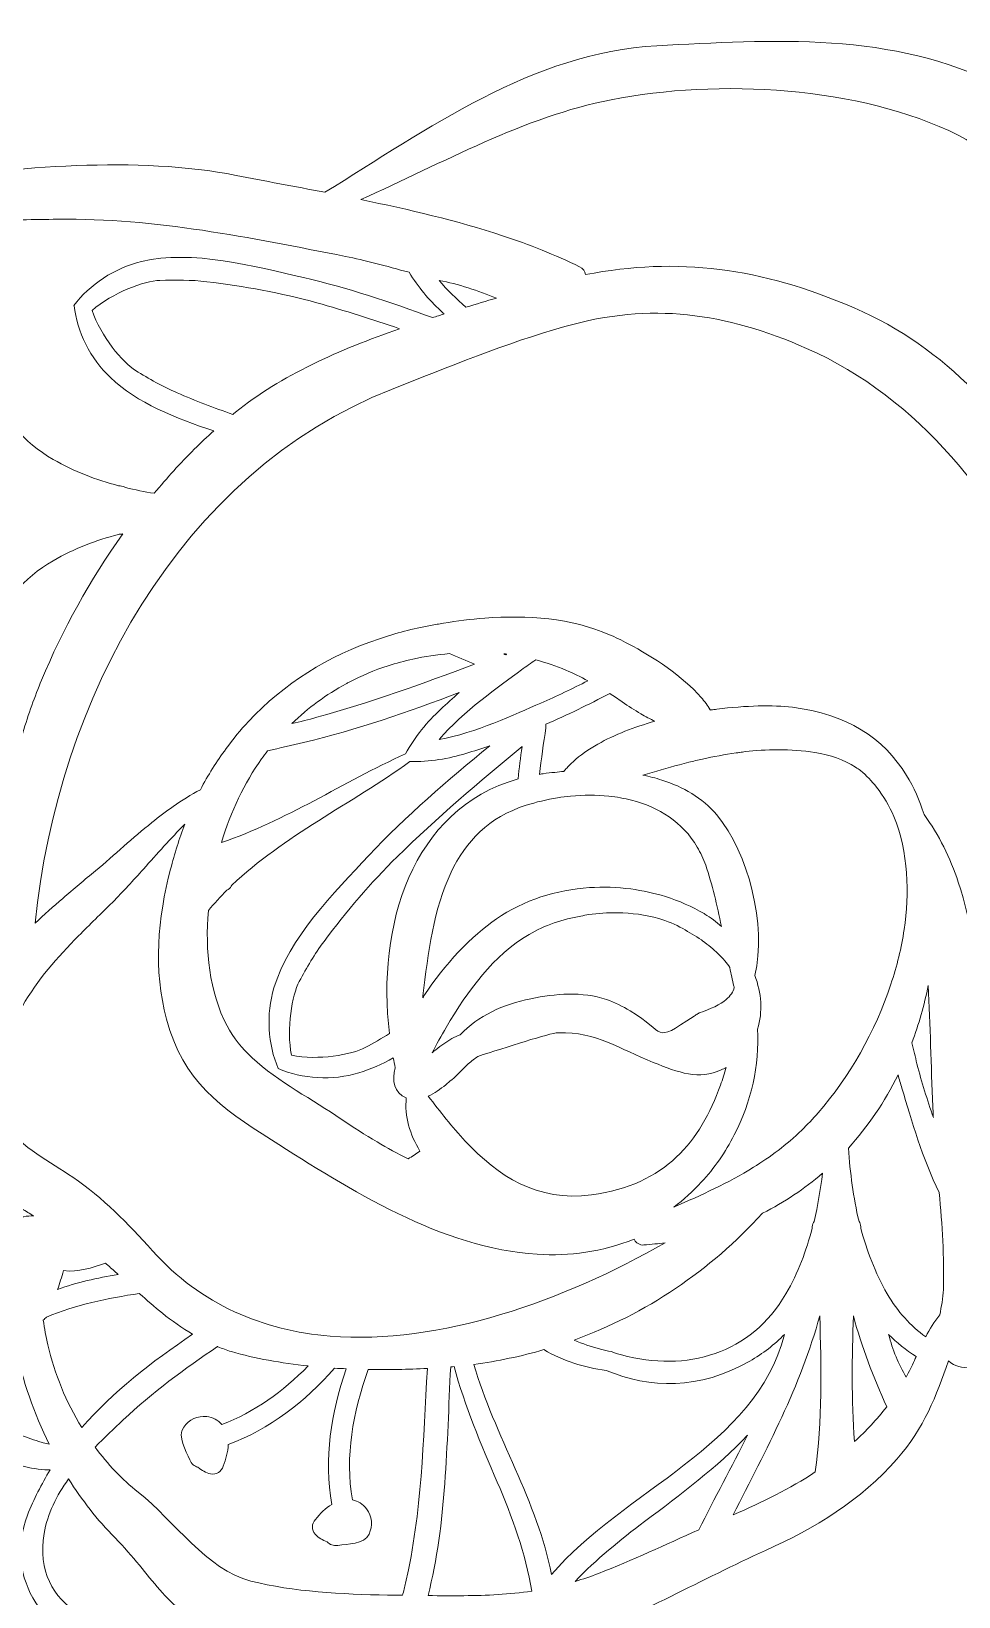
# Model space of a CAD drawing. Extents: x 28 to 2067, y -2033 to -35.
# Drawn here: x 569.4 to 675.7, y -1913.9 to -1734.6 of the extents above; entities that cross this region are included whole.
import ezdxf

# ---------------------------------------------------------------- set-up
doc = ezdxf.new("R2010")
doc.units = 0
doc.header["$MEASUREMENT"] = 0
doc.layers.add('Layer 1', color=7, linetype='Continuous', lineweight=0)

msp = doc.modelspace()

# ---------------------------------------------------------------- linework, layer by layer
at = {"layer": 'Layer 1'}
for points, knots in [([(788.63, -1960.01), (786.95, -1956.11), (784.88, -1952.85), (783.95, -1948.56), (782.83, -1943.3), (781.34, -1939.28), (778.94, -1934.36), (775.14, -1926.61), (766.01, -1924.41), (759.08, -1919.83), (753.57, -1916.18), (747.05, -1913.76), (740.54, -1914.65), (741.32, -1912.08), (742.04, -1909.43), (742.64, -1906.71), (742.74, -1906.2), (742.64, -1905.77), (742.41, -1905.41), (742.56, -1905.17), (742.73, -1904.94), (742.89, -1904.69), (753.54, -1887.36), (758.1, -1865.85), (758.99, -1845.7), (759.86, -1825.91), (746.14, -1810.48), (736.35, -1794.72), (727.35, -1780.25), (713.15, -1774.96), (697.37, -1772.25), (697.16, -1772.21), (696.97, -1772.17), (696.76, -1772.14), (696.15, -1759.23), (692.11, -1747.08), (680.38, -1740.91), (668.4, -1734.63), (654.13, -1735.59), (641.1, -1736.29), (626.81, -1737.08), (614.84, -1745.86), (603.06, -1753.07), (599.58, -1752.4), (596.16, -1751.78), (592.89, -1751.13), (581.65, -1748.9), (567.54, -1750.16), (556.28, -1751.81), (549.65, -1752.78), (543.36, -1754.93), (537.61, -1758.05), (522.93, -1765.99), (511.8, -1780.17), (507.6, -1796.7), (504.77, -1807.89), (503.84, -1820.73), (510.69, -1830.68), (512.83, -1833.77), (515.06, -1836.74), (517.18, -1839.76), (516.78, -1840.68), (516.27, -1841.65), (515.73, -1842.61), (514.11, -1845.5), (512.1, -1848.4), (511.09, -1850.02), (508.4, -1854.48), (505.26, -1858.09), (503.51, -1863.17), (500.55, -1871.83), (500.51, -1882.93), (503.32, -1891.63), (504.11, -1894.1), (505.14, -1896.51), (506.3, -1898.86), (504.98, -1898.29), (503.58, -1897.93), (502.47, -1897.72), (495.84, -1896.49), (489.18, -1900.28), (483.48, -1903.19), (479.21, -1905.37), (474.99, -1907.51), (470.36, -1908.75), (467.19, -1909.58), (463.67, -1909.55), (460.98, -1911.6), (458.36, -1913.6), (455.97, -1916.23), (453.33, -1918.21), (451.6, -1919.53), (450.22, -1920.22), (449.4, -1922.41), (448.77, -1924.07), (448.94, -1925.72), (449.51, -1927.31), (450.46, -1930.01), (452.5, -1932.58), (453.78, -1934.91), (456.87, -1940.63), (461.62, -1943.74), (468.02, -1944.79), (473.36, -1945.65), (476.76, -1946.42), (481.33, -1949.96), (483.45, -1951.59), (485.06, -1953.01), (487.7, -1953.89), (491.63, -1955.19), (496.2, -1955.1), (500.24, -1955.93), (502.84, -1956.49), (504.61, -1956.8), (506.6, -1956.52), (505.79, -1958.74), (504.92, -1960.94), (503.73, -1963.04), (501.85, -1966.37), (500.71, -1969.64), (501.29, -1973.55), (502.25, -1979.94), (504.25, -1986.03), (504.77, -1992.58), (505.11, -1996.84), (503.7, -2001.39), (502.97, -2005.8), (502.97, -2005.8), (506.26, -2027.47), (519.12, -2023.8), (518.65, -2023.45), (518.21, -2023.08), (517.75, -2022.72), (521.56, -2022.54), (525.46, -2021.69), (528.61, -2021.09), (533.74, -2020.12), (538.91, -2019.29), (543.72, -2017.13), (546.28, -2015.96), (548.34, -2014.33), (550.68, -2012.82), (554.21, -2010.55), (557.7, -2010.55), (561.77, -2009.72), (566, -2008.83), (568.55, -2007.03), (571.34, -2003.58), (574.72, -1999.41), (576.95, -1995.41), (580.8, -1991.61), (585.82, -1986.63), (589.86, -1980.31), (590.76, -1973.3), (595, -1976.31), (599.97, -1977.9), (605.2, -1978.78), (605.21, -1979.01), (605.23, -1979.23), (605.23, -1979.47), (605.23, -1979.47), (624.67, -1981.58), (624.67, -1981.58), (630.21, -1982.46), (635.74, -1983.3), (641.3, -1983.87), (647.01, -1984.43), (652.73, -1983.52), (658.45, -1983.26), (663.92, -1983.02), (669.17, -1983.97), (674.58, -1984.61), (684.07, -1985.7), (694.08, -1984.93), (702.91, -1980.83), (708.08, -1978.41), (711.37, -1974.07), (714.07, -1969.3), (714.97, -1967.72), (715.82, -1966.1), (716.64, -1964.46), (716.86, -1964.02), (717.09, -1963.6), (717.31, -1963.17), (717.51, -1966.51), (718.58, -1969.48), (722.21, -1970.69), (725.99, -1971.97), (728.97, -1970.56), (732.82, -1972.55), (736.39, -1974.4), (739.66, -1976.38), (743.41, -1977.96), (749.17, -1980.4), (753.36, -1981.01), (759.37, -1981.45), (765.73, -1981.9), (769.06, -1986.07), (774.94, -1987.24), (780.61, -1988.4), (787.61, -1990.26), (790.19, -1983.72), (791.62, -1980.12), (790.77, -1975.87), (790.51, -1972.18), (790.19, -1967.94), (790.37, -1964), (788.63, -1960.01)], [0, 0, 0, 0, 1, 1, 1, 2, 2, 2, 3, 3, 3, 4, 4, 4, 5, 5, 5, 6, 6, 6, 7, 7, 7, 8, 8, 8, 9, 9, 9, 10, 10, 10, 11, 11, 11, 12, 12, 12, 13, 13, 13, 14, 14, 14, 15, 15, 15, 16, 16, 16, 17, 17, 17, 18, 18, 18, 19, 19, 19, 20, 20, 20, 21, 21, 21, 22, 22, 22, 23, 23, 23, 24, 24, 24, 25, 25, 25, 26, 26, 26, 27, 27, 27, 28, 28, 28, 29, 29, 29, 30, 30, 30, 31, 31, 31, 32, 32, 32, 33, 33, 33, 34, 34, 34, 35, 35, 35, 36, 36, 36, 37, 37, 37, 38, 38, 38, 39, 39, 39, 40, 40, 40, 41, 41, 41, 42, 42, 42, 43, 43, 43, 44, 44, 44, 45, 45, 45, 46, 46, 46, 47, 47, 47, 48, 48, 48, 49, 49, 49, 50, 50, 50, 51, 51, 51, 52, 52, 52, 53, 53, 53, 54, 54, 54, 55, 55, 55, 56, 56, 56, 57, 57, 57, 58, 58, 58, 59, 59, 59, 60, 60, 60, 61, 61, 61, 62, 62, 62, 63, 63, 63, 64, 64, 64, 65, 65, 65, 66, 66, 66, 67, 67, 67, 68, 68, 68, 69, 69, 69, 69]), ([(635.88, -1742.47), (648.18, -1740.06), (664.3, -1740.89), (675.63, -1746.52), (685.71, -1751.53), (691.5, -1764.45), (691.18, -1775.38), (691.06, -1778.85), (690.56, -1782.4), (690.1, -1785.94), (689.82, -1788.13), (689.56, -1790.33), (689.43, -1792.5), (688.8, -1791.38), (688.16, -1790.25), (687.54, -1789.13), (681.87, -1779.37), (674.18, -1770.81), (663.74, -1766.32), (653.01, -1761.68), (643.52, -1760.47), (632.93, -1762.5), (632.88, -1762.13), (632.67, -1761.8), (632.26, -1761.6), (629.48, -1760.23), (626.51, -1759.06), (623.41, -1758.05), (618.2, -1756.32), (612.68, -1755.03), (607.21, -1753.91), (616.52, -1749.73), (625.99, -1744.39), (635.88, -1742.47)], [0, 0, 0, 0, 1, 1, 1, 2, 2, 2, 3, 3, 3, 4, 4, 4, 5, 5, 5, 6, 6, 6, 7, 7, 7, 8, 8, 8, 9, 9, 9, 10, 10, 10, 11, 11, 11, 11]), ([(572.46, -1756.16), (583.67, -1756), (594.46, -1758.28), (605.43, -1760.41), (607.6, -1760.84), (610.1, -1761.53), (612.73, -1762.24), (613.76, -1763.91), (615.03, -1765.42), (616.32, -1766.63), (616.46, -1766.76), (616.6, -1766.88), (616.74, -1767.01), (616.3, -1767.15), (615.85, -1767.29), (615.41, -1767.43), (610.56, -1765.65), (605.65, -1764.01), (600.63, -1762.85), (595, -1761.54), (587.85, -1759.62), (582.05, -1761), (579, -1761.73), (576.1, -1763.65), (574.31, -1766.05), (574.31, -1766.05), (574.33, -1766.06), (574.33, -1766.06), (574.68, -1769.03), (576.21, -1772.14), (578.49, -1774.3), (581.55, -1777.19), (586.02, -1779), (590.34, -1780.4), (589.58, -1781.08), (588.84, -1781.78), (588.11, -1782.5), (586.51, -1784.09), (584.98, -1785.79), (583.52, -1787.55), (582.41, -1787.37), (581.31, -1787.16), (580.22, -1786.9), (580.05, -1786.79), (579.85, -1786.71), (579.6, -1786.7), (579.54, -1786.7), (579.48, -1786.69), (579.43, -1786.69), (576.86, -1786.01), (574.36, -1785.06), (571.94, -1783.67), (565.03, -1779.7), (562.91, -1772.26), (564.93, -1764.83), (565.04, -1764.43), (565.17, -1764.03), (565.31, -1763.64), (565.39, -1763.23), (565.47, -1762.82), (565.58, -1762.42), (566.18, -1760.12), (567.13, -1758.02), (568.39, -1756.22), (569.73, -1756.2), (571.09, -1756.18), (572.46, -1756.16)], [0, 0, 0, 0, 1, 1, 1, 2, 2, 2, 3, 3, 3, 4, 4, 4, 5, 5, 5, 6, 6, 6, 7, 7, 7, 8, 8, 8, 9, 9, 9, 10, 10, 10, 11, 11, 11, 12, 12, 12, 13, 13, 13, 14, 14, 14, 15, 15, 15, 16, 16, 16, 17, 17, 17, 18, 18, 18, 19, 19, 19, 20, 20, 20, 21, 21, 21, 22, 22, 22, 22]), ([(592.52, -1778.51), (590.37, -1777.77), (588.24, -1776.95), (586.14, -1776.04), (584.47, -1775.33), (582.93, -1774.44), (581.38, -1773.48), (579.89, -1772.55), (577.39, -1769.56), (576.39, -1766.61), (576.39, -1766.61), (576.39, -1766.61), (576.39, -1766.61), (578.73, -1764.56), (582.39, -1763.22), (584.15, -1763.16), (585.96, -1763.1), (587.75, -1763.1), (589.55, -1763.32), (593.8, -1763.82), (598.02, -1764.58), (602.15, -1765.73), (605.34, -1766.62), (608.49, -1767.62), (611.62, -1768.7), (604.76, -1771.09), (598.05, -1774.05), (592.83, -1778.25), (592.73, -1778.34), (592.63, -1778.43), (592.52, -1778.51)], [0, 0, 0, 0, 1, 1, 1, 2, 2, 2, 3, 3, 3, 4, 4, 4, 5, 5, 5, 6, 6, 6, 7, 7, 7, 8, 8, 8, 9, 9, 9, 10, 10, 10, 10]), ([(616.16, -1763.17), (616.16, -1763.17), (616.16, -1763.17), (616.16, -1763.17), (618.37, -1763.57), (620.64, -1764.36), (622.73, -1765.19), (621.59, -1765.53), (620.42, -1765.88), (619.24, -1766.24), (618.14, -1765.28), (617.07, -1764.26), (616.16, -1763.17)], [0, 0, 0, 0, 1, 1, 1, 2, 2, 2, 3, 3, 3, 4, 4, 4, 4]), ([(695.87, -1844.08), (695.84, -1844.31), (695.83, -1844.53), (695.8, -1844.76), (695.74, -1845.3), (695.64, -1845.83), (695.58, -1846.37), (694.83, -1851.36), (693.76, -1856.18), (692.07, -1860.9), (691.95, -1861.12), (691.84, -1861.35), (691.8, -1861.6), (691.33, -1862.89), (690.81, -1864.18), (690.22, -1865.47), (689.19, -1867.74), (687.98, -1869.77), (686.61, -1871.66), (685.12, -1873.71), (683.44, -1875.6), (681.5, -1877.49), (679.29, -1879.67), (678.92, -1880.91), (678.67, -1882.64), (678.84, -1881.3), (678.97, -1879.9), (679.09, -1878.51), (679.15, -1877.89), (679.17, -1877.25), (679.21, -1876.62), (679.86, -1866.82), (679.37, -1856.14), (678.42, -1846.83), (677.9, -1842), (677.25, -1836.83), (675.65, -1832.1), (674.72, -1829.32), (673.47, -1826.68), (671.73, -1824.36), (671.23, -1822.72), (670.55, -1821.22), (669.73, -1819.87), (667.11, -1815.58), (662.85, -1812.8), (656.64, -1812.07), (654.44, -1811.79), (651.33, -1811.87), (647.98, -1812.28), (647.76, -1812.31), (647.55, -1812.34), (647.32, -1812.36), (647.29, -1812.36), (647.28, -1812.38), (647.25, -1812.38), (647.25, -1812.36), (647.24, -1812.35), (647.23, -1812.34), (646.93, -1811.86), (646.59, -1811.39), (646.18, -1810.93), (644.11, -1808.54), (640.71, -1806.29), (637.81, -1804.78), (637.07, -1804.38), (636.34, -1804.03), (635.68, -1803.75), (631.31, -1801.83), (626.27, -1801.48), (621.39, -1801.86), (619.79, -1801.98), (618.2, -1802.17), (616.68, -1802.43), (616.17, -1802.52), (615.67, -1802.59), (615.18, -1802.68), (613.14, -1803.08), (611.18, -1803.57), (609.32, -1804.21), (603.39, -1806.17), (598.35, -1809.37), (594.32, -1813.69), (593.41, -1814.66), (592.57, -1815.71), (591.76, -1816.8), (590.68, -1818.27), (589.67, -1819.83), (588.81, -1821.51), (587.72, -1822.09), (586.68, -1822.72), (585.69, -1823.43), (584.85, -1824), (584.04, -1824.62), (583.26, -1825.26), (581.07, -1827.01), (578.99, -1828.95), (576.79, -1830.8), (575.54, -1831.83), (574.29, -1832.88), (573.04, -1833.95), (571.97, -1834.88), (570.89, -1835.82), (569.87, -1836.8), (572.42, -1811.35), (586.34, -1785.19), (610.71, -1775.65), (617.3, -1773.06), (623.73, -1770.39), (630.56, -1768.45), (640.47, -1765.63), (648.89, -1766.86), (658.28, -1770.95), (671.28, -1776.65), (680.04, -1788.33), (686.45, -1800.71), (686.72, -1801.23), (686.98, -1801.75), (687.23, -1802.27), (689.13, -1806.08), (690.82, -1810.02), (692.2, -1814.06), (695.5, -1823.72), (697.08, -1833.93), (695.87, -1844.08)], [0, 0, 0, 0, 1, 1, 1, 2, 2, 2, 3, 3, 3, 4, 4, 4, 5, 5, 5, 6, 6, 6, 7, 7, 7, 8, 8, 8, 9, 9, 9, 10, 10, 10, 11, 11, 11, 12, 12, 12, 13, 13, 13, 14, 14, 14, 15, 15, 15, 16, 16, 16, 17, 17, 17, 18, 18, 18, 19, 19, 19, 20, 20, 20, 21, 21, 21, 22, 22, 22, 23, 23, 23, 24, 24, 24, 25, 25, 25, 26, 26, 26, 27, 27, 27, 28, 28, 28, 29, 29, 29, 30, 30, 30, 31, 31, 31, 32, 32, 32, 33, 33, 33, 34, 34, 34, 35, 35, 35, 36, 36, 36, 37, 37, 37, 38, 38, 38, 39, 39, 39, 40, 40, 40, 41, 41, 41, 41]), ([(566.99, -1820.34), (566.41, -1819.15), (565.93, -1817.87), (565.58, -1816.52), (565.47, -1816.12), (565.39, -1815.71), (565.31, -1815.3), (565.17, -1814.91), (565.04, -1814.51), (564.93, -1814.11), (562.91, -1806.68), (565.03, -1799.25), (571.94, -1795.27), (574.36, -1793.88), (576.86, -1792.93), (579.43, -1792.26), (579.48, -1792.25), (579.54, -1792.25), (579.6, -1792.24), (579.72, -1792.24), (579.83, -1792.22), (579.93, -1792.18), (576.15, -1797.47), (572.99, -1803.21), (570.61, -1808.96), (569.84, -1810.81), (569.11, -1812.85), (568.45, -1815.01), (567.91, -1816.72), (567.42, -1818.51), (566.99, -1820.34)], [0, 0, 0, 0, 1, 1, 1, 2, 2, 2, 3, 3, 3, 4, 4, 4, 5, 5, 5, 6, 6, 6, 7, 7, 7, 8, 8, 8, 9, 9, 9, 10, 10, 10, 10]), ([(620.22, -1807.13), (614.26, -1809.37), (608.29, -1811.51), (602.15, -1813.21), (601.2, -1813.48), (600.25, -1813.72), (599.29, -1813.94), (601.14, -1812.14), (603.23, -1810.61), (605.51, -1809.37), (605.61, -1809.31), (605.73, -1809.25), (605.84, -1809.2), (607.26, -1808.46), (608.75, -1807.82), (610.31, -1807.31), (611.24, -1807.01), (612.2, -1806.76), (613.17, -1806.54), (614.52, -1806.25), (615.91, -1806.05), (617.34, -1805.91), (618.3, -1806.32), (619.25, -1806.74), (620.22, -1807.13)], [0, 0, 0, 0, 1, 1, 1, 2, 2, 2, 3, 3, 3, 4, 4, 4, 5, 5, 5, 6, 6, 6, 7, 7, 7, 8, 8, 8, 8]), ([(627.81, -1811.58), (624.81, -1812.86), (620.39, -1815), (616.16, -1815.77), (616.16, -1815.77), (616.16, -1815.77), (616.16, -1815.77), (618.93, -1812.49), (623, -1809.73), (625.61, -1807.77), (626.14, -1807.38), (626.69, -1807.01), (627.23, -1806.63), (628.42, -1806.94), (629.57, -1807.34), (630.69, -1807.81), (631.55, -1808.17), (632.38, -1808.58), (633.21, -1809.03), (631.44, -1809.93), (629.64, -1810.79), (627.81, -1811.58)], [0, 0, 0, 0, 1, 1, 1, 2, 2, 2, 3, 3, 3, 4, 4, 4, 5, 5, 5, 6, 6, 6, 7, 7, 7, 7]), ([(623.79, -1806.07), (623.73, -1806.02), (623.66, -1805.98), (623.59, -1805.94), (623.7, -1805.95), (623.81, -1805.96), (623.91, -1805.98), (623.87, -1806.01), (623.83, -1806.04), (623.79, -1806.07)], [0, 0, 0, 0, 1, 1, 1, 2, 2, 2, 3, 3, 3, 3]), ([(600.63, -1816.1), (606.71, -1814.68), (612.62, -1812.58), (618.46, -1810.38), (617.74, -1811.01), (617.02, -1811.65), (616.32, -1812.31), (614.85, -1813.69), (613.38, -1815.45), (612.3, -1817.4), (605.18, -1820.62), (598.54, -1825.1), (591.22, -1827.56), (592.3, -1823.98), (593.84, -1820.76), (595.82, -1817.97), (596.04, -1817.66), (596.28, -1817.36), (596.51, -1817.05), (597.94, -1816.73), (599.33, -1816.4), (600.63, -1816.1)], [0, 0, 0, 0, 1, 1, 1, 2, 2, 2, 3, 3, 3, 4, 4, 4, 5, 5, 5, 6, 6, 6, 7, 7, 7, 7]), ([(634.36, -1816.28), (633.28, -1816.89), (632.32, -1817.56), (631.51, -1818.3), (631.25, -1818.54), (631.02, -1818.79), (630.78, -1819.04), (630.68, -1819.16), (630.56, -1819.28), (630.45, -1819.42), (630.11, -1819.44), (629.77, -1819.47), (629.43, -1819.52), (628.98, -1819.56), (628.53, -1819.61), (628.1, -1819.67), (627.95, -1819.69), (627.81, -1819.72), (627.66, -1819.75), (627.88, -1817.97), (628.12, -1816.19), (628.4, -1814.42), (628.42, -1814.27), (628.4, -1814.14), (628.38, -1814.01), (630.87, -1812.94), (633.31, -1811.76), (635.71, -1810.48), (636.19, -1810.79), (636.67, -1811.11), (637.15, -1811.45), (637.84, -1811.95), (638.55, -1812.39), (639.27, -1812.8), (639.8, -1813.12), (640.35, -1813.41), (640.9, -1813.66), (638.53, -1814.33), (636.27, -1815.2), (634.36, -1816.28)], [0, 0, 0, 0, 1, 1, 1, 2, 2, 2, 3, 3, 3, 4, 4, 4, 5, 5, 5, 6, 6, 6, 7, 7, 7, 8, 8, 8, 9, 9, 9, 10, 10, 10, 11, 11, 11, 12, 12, 12, 13, 13, 13, 13]), ([(591.84, -1833.02), (591.89, -1832.99), (591.94, -1832.96), (591.99, -1832.92), (592.2, -1832.79), (592.33, -1832.62), (592.42, -1832.44), (598.37, -1826.79), (606.08, -1823.14), (612.82, -1818.29), (615.05, -1818.33), (617.31, -1817.94), (619.23, -1817.36), (620.15, -1817.08), (621.07, -1816.78), (621.98, -1816.47), (617.15, -1820.43), (612.37, -1824.5), (608.11, -1829.05), (604.16, -1833.27), (598.93, -1838.51), (597.23, -1844.22), (596.33, -1847.23), (596.54, -1850.7), (597.73, -1853.45), (597.73, -1853.45), (597.73, -1853.45), (597.73, -1853.45), (600.48, -1854.63), (603.95, -1854.85), (606.96, -1853.95), (608.3, -1853.55), (609.62, -1852.95), (610.91, -1852.22), (610.98, -1852.6), (611.06, -1852.98), (611.14, -1853.35), (610.74, -1854.76), (610.98, -1856.31), (612.4, -1856.79), (612.19, -1858.93), (612.81, -1860.99), (613.96, -1862.91), (613.52, -1863.22), (613.07, -1863.51), (612.61, -1863.8), (611.41, -1863.19), (610.23, -1862.55), (609.05, -1861.85), (607.68, -1861.04), (606.33, -1860.19), (604.95, -1859.24), (601.77, -1857.02), (597.71, -1855.01), (594.73, -1852.22), (593.58, -1851.13), (592.58, -1849.94), (591.86, -1848.56), (589.83, -1844.62), (589.33, -1839.93), (589.72, -1835.35), (590.4, -1834.54), (591.1, -1833.76), (591.84, -1833.02)], [0, 0, 0, 0, 1, 1, 1, 2, 2, 2, 3, 3, 3, 4, 4, 4, 5, 5, 5, 6, 6, 6, 7, 7, 7, 8, 8, 8, 9, 9, 9, 10, 10, 10, 11, 11, 11, 12, 12, 12, 13, 13, 13, 14, 14, 14, 15, 15, 15, 16, 16, 16, 17, 17, 17, 18, 18, 18, 19, 19, 19, 20, 20, 20, 21, 21, 21, 21]), ([(610.47, -1849.44), (609.57, -1850), (608.65, -1850.53), (607.7, -1851.04), (606.14, -1851.87), (602.31, -1852.54), (599.25, -1851.93), (598.64, -1848.87), (599.31, -1845.03), (600.14, -1843.48), (601, -1841.88), (601.89, -1840.34), (602.98, -1838.88), (605.54, -1835.45), (608.31, -1832.18), (611.37, -1829.18), (615.91, -1824.72), (620.76, -1820.61), (625.67, -1816.57), (625.5, -1817.81), (625.35, -1819.04), (625.21, -1820.27), (612.96, -1823.73), (609, -1837.24), (610.47, -1849.44)], [0, 0, 0, 0, 1, 1, 1, 2, 2, 2, 3, 3, 3, 4, 4, 4, 5, 5, 5, 6, 6, 6, 7, 7, 7, 8, 8, 8, 8]), ([(669.45, -1837.53), (669.14, -1839.61), (668.63, -1841.7), (667.93, -1843.8), (666.14, -1849.17), (663.21, -1854.4), (659.58, -1858.53), (658.98, -1859.21), (658.36, -1859.87), (657.72, -1860.5), (655.98, -1862.2), (654.12, -1863.57), (652.18, -1864.76), (649.3, -1866.56), (646.22, -1867.94), (643.06, -1869.32), (644.19, -1868.47), (645.23, -1867.51), (646.2, -1866.48), (647.71, -1864.86), (648.97, -1863.01), (649.99, -1861.04), (651.92, -1857.3), (652.9, -1853.07), (652.65, -1848.92), (653.28, -1846.94), (653.09, -1844.79), (652.34, -1842.77), (653.7, -1837.08), (651.64, -1828.74), (647.98, -1824.4), (647.16, -1823.41), (646.19, -1822.6), (645.12, -1821.94), (644.07, -1821.3), (642.91, -1820.8), (641.7, -1820.41), (640.98, -1820.17), (640.25, -1819.99), (639.51, -1819.83), (639.87, -1819.72), (640.23, -1819.63), (640.59, -1819.52), (641.97, -1819.11), (643.36, -1818.72), (644.77, -1818.37), (645.29, -1818.23), (645.82, -1818.11), (646.35, -1817.99), (647.61, -1817.72), (648.89, -1817.48), (650.19, -1817.3), (650.32, -1817.28), (650.47, -1817.26), (650.6, -1817.24), (650.83, -1817.21), (651.04, -1817.17), (651.25, -1817.14), (653.48, -1816.9), (656.47, -1816.79), (659.23, -1817.24), (660.96, -1817.53), (662.57, -1818.06), (663.88, -1818.94), (664.06, -1819.06), (664.27, -1819.16), (664.44, -1819.3), (665.15, -1819.87), (665.74, -1820.53), (666.29, -1821.22), (667.1, -1822.24), (667.76, -1823.37), (668.27, -1824.58), (669.94, -1828.62), (670.09, -1833.46), (669.45, -1837.53)], [0, 0, 0, 0, 1, 1, 1, 2, 2, 2, 3, 3, 3, 4, 4, 4, 5, 5, 5, 6, 6, 6, 7, 7, 7, 8, 8, 8, 9, 9, 9, 10, 10, 10, 11, 11, 11, 12, 12, 12, 13, 13, 13, 14, 14, 14, 15, 15, 15, 16, 16, 16, 17, 17, 17, 18, 18, 18, 19, 19, 19, 20, 20, 20, 21, 21, 21, 22, 22, 22, 23, 23, 23, 24, 24, 24, 25, 25, 25, 25]), ([(614.31, -1845.13), (614.9, -1840.2), (615.56, -1835.09), (617.54, -1830.96), (619.21, -1827.45), (621.82, -1824.66), (626.13, -1823.29), (627.28, -1822.92), (628.49, -1822.64), (629.73, -1822.43), (630.23, -1822.35), (630.73, -1822.3), (631.22, -1822.24), (632.7, -1822.1), (634.18, -1822.1), (635.63, -1822.24), (636.51, -1822.34), (637.38, -1822.5), (638.22, -1822.71), (641.33, -1823.51), (644.05, -1825.19), (645.74, -1828.08), (646.11, -1828.73), (646.44, -1829.4), (646.71, -1830.16), (647.47, -1832.37), (648.01, -1834.76), (648.52, -1837.17), (647.92, -1836.63), (647.28, -1836.15), (646.6, -1835.75), (646.58, -1835.74), (646.55, -1835.71), (646.52, -1835.7), (645.14, -1834.89), (643.65, -1834.23), (642.1, -1833.75), (640.81, -1833.34), (639.48, -1833.07), (638.14, -1832.88), (636.56, -1832.67), (634.97, -1832.62), (633.39, -1832.72), (629.59, -1832.98), (625.87, -1834.13), (622.73, -1836.31), (619.97, -1838.22), (616.72, -1841.49), (614.43, -1845.13), (614.38, -1845.2), (614.33, -1845.28), (614.29, -1845.34), (614.3, -1845.28), (614.3, -1845.2), (614.31, -1845.13)], [0, 0, 0, 0, 1, 1, 1, 2, 2, 2, 3, 3, 3, 4, 4, 4, 5, 5, 5, 6, 6, 6, 7, 7, 7, 8, 8, 8, 9, 9, 9, 10, 10, 10, 11, 11, 11, 12, 12, 12, 13, 13, 13, 14, 14, 14, 15, 15, 15, 16, 16, 16, 17, 17, 17, 18, 18, 18, 18]), ([(584.93, -1847.8), (586.82, -1854.91), (591.12, -1857.91), (596.97, -1861.63), (605.88, -1867.31), (616.52, -1874.07), (627.4, -1874.72), (631.1, -1874.95), (634.82, -1874.47), (638.5, -1873), (638.67, -1873.3), (638.94, -1873.54), (639.26, -1873.64), (639.38, -1873.66), (639.5, -1873.68), (639.62, -1873.66), (640.47, -1873.6), (641.28, -1873.5), (642.07, -1873.4), (636.27, -1876.72), (629.8, -1879.67), (623.19, -1881.64), (616.65, -1883.6), (609.98, -1884.61), (603.69, -1884.1), (596.01, -1883.45), (588.89, -1880.56), (583.31, -1874.31), (580.48, -1871.16), (577.68, -1868.3), (574.19, -1865.89), (571.66, -1864.16), (568.26, -1862.53), (566.46, -1859.81), (565.75, -1858.76), (565.29, -1857.55), (565.21, -1856.12), (565.18, -1855.69), (565.21, -1855.24), (565.26, -1854.77), (565.55, -1851.9), (567.08, -1848.62), (568.41, -1846.3), (570.13, -1843.27), (572.43, -1840.71), (574.85, -1838.25), (576.12, -1836.96), (577.44, -1835.69), (578.72, -1834.41), (579.95, -1833.19), (581.12, -1831.89), (582.29, -1830.59), (583.86, -1828.85), (585.4, -1827.09), (587.03, -1825.45), (586.71, -1826.27), (586.42, -1827.11), (586.14, -1827.98), (585.87, -1828.85), (585.62, -1829.72), (585.4, -1830.59), (583.92, -1836.23), (583.4, -1842.12), (584.93, -1847.8)], [0, 0, 0, 0, 1, 1, 1, 2, 2, 2, 3, 3, 3, 4, 4, 4, 5, 5, 5, 6, 6, 6, 7, 7, 7, 8, 8, 8, 9, 9, 9, 10, 10, 10, 11, 11, 11, 12, 12, 12, 13, 13, 13, 14, 14, 14, 15, 15, 15, 16, 16, 16, 17, 17, 17, 18, 18, 18, 19, 19, 19, 20, 20, 20, 21, 21, 21, 21]), ([(649.47, -1841.89), (649.54, -1842.25), (649.62, -1842.61), (649.7, -1842.95), (649.76, -1843.3), (649.84, -1843.66), (649.92, -1844), (649.94, -1844.07), (649.98, -1844.11), (649.99, -1844.16), (649.86, -1844.67), (649.54, -1845.12), (649.05, -1845.54), (648.36, -1846.13), (647.33, -1846.63), (645.95, -1847.07), (645.89, -1847.11), (645.85, -1847.14), (645.79, -1847.18), (645.65, -1847.27), (645.53, -1847.35), (645.39, -1847.44), (640.48, -1850.72), (642.33, -1849.29), (638.04, -1846.83), (637.21, -1846.34), (636.26, -1845.85), (635.34, -1845.53), (632.56, -1844.6), (629.48, -1844.88), (626.67, -1845.45), (623.45, -1846.11), (620.65, -1847.4), (618.59, -1849.58), (617.93, -1849.81), (617.33, -1850.16), (616.7, -1850.62), (616.56, -1850.72), (616.4, -1850.82), (616.25, -1850.94), (615.96, -1851.16), (615.64, -1851.41), (615.36, -1851.65), (615.87, -1850.68), (616.41, -1849.71), (616.98, -1848.74), (619.44, -1844.52), (622.4, -1840.48), (626.47, -1838.08), (628.27, -1837.01), (630.36, -1836.35), (632.42, -1835.98), (632.71, -1835.93), (633, -1835.86), (633.29, -1835.82), (634.37, -1835.66), (635.49, -1835.59), (636.61, -1835.61), (638.21, -1835.63), (639.82, -1835.81), (641.33, -1836.27), (642.29, -1836.54), (643.22, -1836.94), (644.09, -1837.41), (644.8, -1837.84), (645.51, -1838.28), (646.22, -1838.69), (646.23, -1838.7), (646.24, -1838.72), (646.26, -1838.73), (646.3, -1838.75), (646.32, -1838.78), (646.36, -1838.81), (647.04, -1839.31), (647.61, -1839.8), (648.1, -1840.27), (648.69, -1840.84), (649.15, -1841.38), (649.47, -1841.89)], [0, 0, 0, 0, 1, 1, 1, 2, 2, 2, 3, 3, 3, 4, 4, 4, 5, 5, 5, 6, 6, 6, 7, 7, 7, 8, 8, 8, 9, 9, 9, 10, 10, 10, 11, 11, 11, 12, 12, 12, 13, 13, 13, 14, 14, 14, 15, 15, 15, 16, 16, 16, 17, 17, 17, 18, 18, 18, 19, 19, 19, 20, 20, 20, 21, 21, 21, 22, 22, 22, 23, 23, 23, 24, 24, 24, 25, 25, 25, 26, 26, 26, 26]), ([(670.34, -1850.49), (671.13, -1848.39), (671.76, -1846.2), (672.21, -1843.94), (672.44, -1848.49), (672.53, -1853.09), (672.74, -1857.78), (672.76, -1858.12), (672.77, -1858.45), (672.78, -1858.8), (672.79, -1858.89), (672.79, -1858.98), (672.8, -1859.06), (672.09, -1857.04), (671.46, -1855), (670.92, -1852.92), (670.72, -1852.11), (670.54, -1851.3), (670.34, -1850.49)], [0, 0, 0, 0, 1, 1, 1, 2, 2, 2, 3, 3, 3, 4, 4, 4, 5, 5, 5, 6, 6, 6, 6]), ([(614.92, -1856.62), (615.64, -1856.29), (616.3, -1855.8), (616.92, -1855.31), (617.17, -1855.12), (617.39, -1854.92), (617.62, -1854.73), (618.31, -1854.18), (618.83, -1853.47), (619.49, -1852.91), (619.89, -1852.57), (620.26, -1852.32), (620.61, -1852.05), (623.8, -1851.05), (628.82, -1849.38), (629.81, -1849.35), (634.32, -1849.22), (636.76, -1851.2), (640.71, -1852.75), (643.6, -1853.91), (645.97, -1854.79), (648.49, -1853.59), (648.69, -1853.51), (648.87, -1853.43), (649.07, -1853.31), (648.86, -1854), (648.64, -1854.68), (648.41, -1855.34), (646.11, -1861.77), (642.11, -1866.78), (633.64, -1867.91), (627.37, -1868.75), (622.91, -1865.76), (619.16, -1861.76), (617.66, -1860.15), (616.27, -1858.37), (614.92, -1856.62)], [0, 0, 0, 0, 1, 1, 1, 2, 2, 2, 3, 3, 3, 4, 4, 4, 5, 5, 5, 6, 6, 6, 7, 7, 7, 8, 8, 8, 9, 9, 9, 10, 10, 10, 11, 11, 11, 12, 12, 12, 12]), ([(669.19, -1855.68), (670.32, -1859.38), (671.55, -1863.82), (673.48, -1867.65), (673.8, -1871.34), (674.07, -1875.04), (673.95, -1878.76), (673.91, -1879.76), (673.7, -1880.71), (673.54, -1881.66), (672.89, -1882.44), (672.38, -1883.29), (671.92, -1884.17), (670.2, -1882.94), (668.7, -1881.31), (667.51, -1879.24), (666.12, -1876.82), (665.17, -1874.31), (664.49, -1871.75), (664.49, -1871.69), (664.48, -1871.63), (664.48, -1871.57), (664.47, -1871.32), (664.39, -1871.13), (664.28, -1870.96), (663.62, -1868.21), (663.27, -1865.4), (663.06, -1862.56), (665.33, -1860.07), (667.23, -1857.24), (668.75, -1854.17), (668.89, -1854.67), (669.03, -1855.18), (669.19, -1855.68)], [0, 0, 0, 0, 1, 1, 1, 2, 2, 2, 3, 3, 3, 4, 4, 4, 5, 5, 5, 6, 6, 6, 7, 7, 7, 8, 8, 8, 9, 9, 9, 10, 10, 10, 11, 11, 11, 11]), ([(628.09, -1932.69), (623.82, -1931.18), (619.05, -1929.82), (615.18, -1927.48), (613.64, -1926.57), (610.2, -1923.95), (608.55, -1921.67), (610.85, -1920.99), (613.82, -1921), (616.3, -1920.74), (621.53, -1920.78), (626.97, -1920.56), (631.71, -1918.8), (639.18, -1916.03), (646.28, -1911.93), (653.55, -1908.66), (659.19, -1906.14), (664.52, -1902.87), (668.63, -1898.19), (671.75, -1894.64), (673.13, -1890.92), (674.55, -1886.94), (675.23, -1887.58), (676.1, -1887.79), (677.1, -1887.62), (678.08, -1887.48), (679.09, -1887.09), (680.08, -1886.59), (683.05, -1885.06), (685.92, -1882.24), (688.04, -1880.28), (688.04, -1880.28), (688.04, -1880.28), (688.06, -1880.26), (690.91, -1877.62), (693.11, -1874.59), (694.93, -1871.34), (695.3, -1870.62), (695.67, -1869.92), (696.04, -1869.2), (697.02, -1867.21), (697.9, -1865.13), (698.7, -1863), (698.71, -1862.94), (698.72, -1862.89), (698.75, -1862.85), (699.35, -1861.16), (699.88, -1859.46), (700.32, -1857.74), (700.72, -1862.4), (701.14, -1867.07), (701.75, -1871.74), (702.2, -1875.31), (702.76, -1878.88), (703.49, -1882.45), (704.9, -1889.4), (706.03, -1896.02), (706.84, -1903.06), (707.52, -1908.83), (706.99, -1913.5), (705.79, -1918.2), (705.7, -1918.24), (705.64, -1918.27), (705.58, -1918.32), (705.37, -1918.44), (705.15, -1918.61), (704.99, -1918.86), (700.09, -1926.01), (690.6, -1928.11), (682.67, -1930.17), (682.4, -1930.25), (682.12, -1930.3), (681.84, -1930.37), (679.21, -1931.02), (676.56, -1931.51), (673.87, -1931.91), (673.74, -1931.92), (673.62, -1931.95), (673.49, -1931.96), (667.74, -1932.8), (661.89, -1933.25), (656.15, -1934.1), (646.64, -1935.51), (637.28, -1935.98), (628.09, -1932.69)], [0, 0, 0, 0, 1, 1, 1, 2, 2, 2, 3, 3, 3, 4, 4, 4, 5, 5, 5, 6, 6, 6, 7, 7, 7, 8, 8, 8, 9, 9, 9, 10, 10, 10, 11, 11, 11, 12, 12, 12, 13, 13, 13, 14, 14, 14, 15, 15, 15, 16, 16, 16, 17, 17, 17, 18, 18, 18, 19, 19, 19, 20, 20, 20, 21, 21, 21, 22, 22, 22, 23, 23, 23, 24, 24, 24, 25, 25, 25, 26, 26, 26, 27, 27, 27, 28, 28, 28, 28]), ([(631.63, -1884.55), (639.84, -1881.56), (647.2, -1876.63), (653.23, -1870.01), (655.74, -1868.76), (658.02, -1867.22), (660.09, -1865.45), (659.87, -1867.31), (659.57, -1869.15), (659.14, -1870.96), (659.03, -1871.13), (658.94, -1871.32), (658.93, -1871.57), (658.93, -1871.63), (658.92, -1871.69), (658.92, -1871.75), (658.24, -1874.31), (657.3, -1876.82), (655.91, -1879.24), (651.93, -1886.15), (644.5, -1888.27), (637.07, -1886.25), (636.66, -1886.14), (636.27, -1886.01), (635.88, -1885.87), (635.88, -1885.87), (635.88, -1885.87), (635.88, -1885.87), (635.47, -1885.79), (635.06, -1885.71), (634.65, -1885.6), (633.6, -1885.32), (632.59, -1884.97), (631.63, -1884.55)], [0, 0, 0, 0, 1, 1, 1, 2, 2, 2, 3, 3, 3, 4, 4, 4, 5, 5, 5, 6, 6, 6, 7, 7, 7, 8, 8, 8, 9, 9, 9, 10, 10, 10, 11, 11, 11, 11]), ([(564.68, -1866.98), (565.82, -1867.9), (567.07, -1868.73), (568.36, -1869.52), (568.81, -1869.8), (569.26, -1870.06), (569.71, -1870.33), (569.32, -1870.33), (568.95, -1870.35), (568.57, -1870.42), (568.13, -1870.5), (567.7, -1870.62), (567.27, -1870.82), (566.44, -1871.19), (565.86, -1872.31), (565.91, -1873.18), (566.03, -1875.34), (566.23, -1877.49), (566.54, -1879.63), (566.59, -1880.08), (566.67, -1880.52), (566.73, -1880.97), (566.81, -1881.46), (566.9, -1881.94), (566.99, -1882.42), (564.15, -1885.45), (561.31, -1888.48), (558.47, -1891.51), (553.46, -1889.6), (550.23, -1887.25), (547.14, -1882.2), (547.1, -1882.13), (547.06, -1882.06), (547.02, -1881.99), (554.51, -1878.92), (559.95, -1873.39), (564.68, -1866.98)], [0, 0, 0, 0, 1, 1, 1, 2, 2, 2, 3, 3, 3, 4, 4, 4, 5, 5, 5, 6, 6, 6, 7, 7, 7, 8, 8, 8, 9, 9, 9, 10, 10, 10, 11, 11, 11, 12, 12, 12, 12]), ([(573.11, -1876.6), (574.91, -1876.8), (576.34, -1876.27), (577.94, -1875.75), (578.04, -1875.84), (578.13, -1875.93), (578.24, -1876.01), (578.62, -1876.35), (579, -1876.69), (579.38, -1877.03), (576.99, -1877.43), (574.66, -1877.96), (572.44, -1878.74), (572.69, -1878.04), (572.91, -1877.32), (573.11, -1876.6)], [0, 0, 0, 0, 1, 1, 1, 2, 2, 2, 3, 3, 3, 4, 4, 4, 5, 5, 5, 5]), ([(571.32, -1885.09), (571.12, -1884.14), (570.93, -1883.22), (570.8, -1882.27), (570.92, -1882.16), (571.05, -1882.04), (571.17, -1881.92), (574.52, -1880.53), (578.17, -1879.75), (581.81, -1879.21), (582.68, -1879.99), (583.55, -1880.75), (584.45, -1881.47), (585.55, -1882.36), (586.7, -1883.17), (587.92, -1883.88), (583.21, -1887.06), (578.79, -1890.47), (575.21, -1894.57), (573.42, -1891.65), (572.11, -1888.43), (571.32, -1885.09)], [0, 0, 0, 0, 1, 1, 1, 2, 2, 2, 3, 3, 3, 4, 4, 4, 5, 5, 5, 6, 6, 6, 7, 7, 7, 7]), ([(659.78, -1881.76), (659.97, -1887.64), (660.08, -1893.84), (659.27, -1899.66), (656.37, -1901.56), (653.2, -1903.13), (649.86, -1904.57), (653.63, -1897.1), (657.63, -1889.77), (659.78, -1881.76)], [0, 0, 0, 0, 1, 1, 1, 2, 2, 2, 3, 3, 3, 3]), ([(663.63, -1881.76), (664.59, -1885.35), (665.93, -1888.8), (667.45, -1892.18), (666.32, -1893.65), (665.09, -1894.98), (663.77, -1896.18), (663.39, -1891.41), (663.48, -1886.48), (663.63, -1881.76)], [0, 0, 0, 0, 1, 1, 1, 2, 2, 2, 3, 3, 3, 3]), ([(635.3, -1888.02), (640.34, -1890.14), (645.96, -1890.26), (651.75, -1886.97), (653.28, -1886.1), (654.6, -1885.06), (655.74, -1883.9), (652.42, -1896.82), (637.35, -1901.68), (629.03, -1911.42), (627.51, -1903.21), (622.47, -1895.36), (620.14, -1887.34), (622.88, -1886.97), (625.57, -1886.41), (628.18, -1885.65), (630.37, -1886.94), (632.78, -1887.71), (635.3, -1888.02)], [0, 0, 0, 0, 1, 1, 1, 2, 2, 2, 3, 3, 3, 4, 4, 4, 5, 5, 5, 6, 6, 6, 6]), ([(667.67, -1883.9), (668.6, -1884.84), (669.65, -1885.69), (670.83, -1886.45), (670.76, -1886.6), (670.69, -1886.75), (670.62, -1886.9), (670.33, -1887.53), (670.02, -1888.17), (669.67, -1888.81), (668.82, -1887.3), (668.13, -1885.68), (667.67, -1883.9)], [0, 0, 0, 0, 1, 1, 1, 2, 2, 2, 3, 3, 3, 4, 4, 4, 4]), ([(567.58, -1885.29), (568.47, -1889.2), (569.73, -1892.97), (571.49, -1896.49), (571.26, -1896.44), (571.02, -1896.38), (570.79, -1896.31), (570.63, -1896.26), (570.47, -1896.22), (570.29, -1896.16), (569.5, -1895.91), (568.66, -1895.6), (567.8, -1895.27), (564.9, -1894.14), (561.95, -1892.71), (560.61, -1892.27), (560.49, -1892.23), (560.38, -1892.19), (560.26, -1892.15), (562.7, -1889.86), (565.14, -1887.58), (567.58, -1885.29)], [0, 0, 0, 0, 1, 1, 1, 2, 2, 2, 3, 3, 3, 4, 4, 4, 5, 5, 5, 6, 6, 6, 7, 7, 7, 7]), ([(594.6, -1912.15), (589.5, -1910.84), (585.85, -1905.29), (581.69, -1901.99), (579.82, -1900.5), (578.17, -1898.75), (576.75, -1896.83), (577.81, -1895.72), (578.92, -1894.67), (579.96, -1893.69), (583.31, -1890.56), (587, -1887.85), (590.78, -1885.29), (590.8, -1885.3), (590.81, -1885.31), (590.82, -1885.31), (591.32, -1885.51), (591.83, -1885.71), (592.36, -1885.87), (595.09, -1886.66), (598.08, -1887.19), (601.15, -1887.52), (598.27, -1890.44), (595.03, -1892.81), (591.25, -1894.22), (590.83, -1893.73), (590.25, -1893.4), (589.53, -1893.32), (588.49, -1893.19), (587.5, -1893.66), (586.9, -1894.51), (586.13, -1895.61), (587.17, -1897.23), (587.58, -1898.27), (587.77, -1898.74), (588.12, -1899.03), (588.52, -1899.11), (588.96, -1899.48), (589.45, -1899.75), (589.96, -1899.87), (590.65, -1900.02), (591.2, -1899.64), (591.43, -1899), (591.72, -1898.2), (591.97, -1897.37), (591.99, -1896.52), (596.78, -1894.76), (600.75, -1891.62), (604.18, -1887.77), (604.63, -1887.8), (605.08, -1887.82), (605.53, -1887.84), (603.77, -1892.93), (602.95, -1898.14), (603.86, -1903.37), (603.13, -1903.81), (602.53, -1904.45), (601.99, -1905.1), (601.55, -1905.62), (601.5, -1906.28), (601.98, -1906.81), (602.33, -1907.19), (602.81, -1907.48), (603.35, -1907.67), (603.62, -1907.98), (604.04, -1908.14), (604.55, -1908.07), (605.66, -1907.9), (607.58, -1907.99), (608.14, -1906.78), (608.58, -1905.84), (608.49, -1904.74), (607.86, -1903.9), (607.43, -1903.32), (606.85, -1902.98), (606.22, -1902.86), (605.38, -1897.88), (606.26, -1892.85), (608.04, -1887.92), (610.36, -1887.96), (612.64, -1887.91), (614.82, -1887.8), (614.33, -1896.01), (614.2, -1904.31), (612.32, -1912.38), (612.21, -1912.84), (612.1, -1913.31), (611.98, -1913.78), (611.41, -1913.78), (610.85, -1913.77), (610.26, -1913.76), (605.08, -1913.67), (599.45, -1913.4), (594.6, -1912.15)], [0, 0, 0, 0, 1, 1, 1, 2, 2, 2, 3, 3, 3, 4, 4, 4, 5, 5, 5, 6, 6, 6, 7, 7, 7, 8, 8, 8, 9, 9, 9, 10, 10, 10, 11, 11, 11, 12, 12, 12, 13, 13, 13, 14, 14, 14, 15, 15, 15, 16, 16, 16, 17, 17, 17, 18, 18, 18, 19, 19, 19, 20, 20, 20, 21, 21, 21, 22, 22, 22, 23, 23, 23, 24, 24, 24, 25, 25, 25, 26, 26, 26, 27, 27, 27, 28, 28, 28, 29, 29, 29, 30, 30, 30, 31, 31, 31, 31]), ([(617.49, -1887.62), (617.62, -1887.61), (617.75, -1887.6), (617.88, -1887.59), (619.08, -1892.08), (620.99, -1896.51), (622.83, -1900.82), (624.53, -1904.82), (626.1, -1909.03), (626.78, -1913.31), (624.22, -1913.69), (621.64, -1913.81), (618.99, -1913.83), (617.65, -1913.85), (616.28, -1913.84), (614.89, -1913.82), (617.02, -1905.57), (617.02, -1896.53), (617.49, -1887.62)], [0, 0, 0, 0, 1, 1, 1, 2, 2, 2, 3, 3, 3, 4, 4, 4, 5, 5, 5, 6, 6, 6, 6]), ([(584.24, -1944.24), (579.03, -1944.05), (574.45, -1945.5), (570.28, -1947.83), (570.28, -1947.83), (570.28, -1947.83), (570.28, -1947.83), (570.21, -1943.05), (569.18, -1938.36), (566.41, -1933.95), (563.56, -1929.41), (558.28, -1927.1), (553.74, -1924.69), (549.07, -1922.2), (545.49, -1918.99), (544.75, -1913.44), (544.03, -1908.05), (548.06, -1903.58), (552.76, -1901.83), (552.94, -1901.76), (553.08, -1901.67), (553.19, -1901.56), (552.62, -1903.99), (552.27, -1906.49), (552.15, -1909.03), (552.07, -1910.59), (554.48, -1910.57), (554.56, -1909.02), (554.77, -1904.71), (555.65, -1900.6), (557.23, -1896.77), (559.97, -1897.35), (562.75, -1897.73), (565.34, -1898.23), (567.23, -1898.61), (569.36, -1899.39), (571.36, -1899.43), (571.44, -1899.43), (571.52, -1899.43), (571.6, -1899.43), (570.6, -1901.05), (569.72, -1902.76), (568.99, -1904.6), (566.22, -1911.68), (571.04, -1919.28), (578.71, -1919.6), (582.01, -1919.74), (584.94, -1918.96), (587.67, -1917.71), (587.95, -1920.7), (588.73, -1923.62), (590.51, -1926.42), (594.33, -1932.43), (602.34, -1933.18), (607.27, -1928.5), (610.51, -1931.76), (615.08, -1934.18), (619.03, -1935.96), (616.91, -1938.25), (614.48, -1940.28), (611.75, -1942.04), (610.44, -1942.88), (611.63, -1944.98), (612.94, -1944.14), (615.08, -1942.76), (617.07, -1941.2), (618.89, -1939.49), (618.86, -1939.65), (618.85, -1939.82), (618.88, -1940), (619.27, -1942.32), (619.06, -1944.82), (618.21, -1947.03), (617.53, -1947.09), (616.83, -1947.14), (616.12, -1947.17), (611.43, -1947.35), (606.95, -1947.54), (602.27, -1947.96), (599.45, -1948.23), (596.83, -1947.99), (594.19, -1947.73), (594.13, -1947.73), (594.08, -1947.72), (594.02, -1947.71), (590.99, -1945.91), (587.77, -1944.37), (584.24, -1944.24)], [0, 0, 0, 0, 1, 1, 1, 2, 2, 2, 3, 3, 3, 4, 4, 4, 5, 5, 5, 6, 6, 6, 7, 7, 7, 8, 8, 8, 9, 9, 9, 10, 10, 10, 11, 11, 11, 12, 12, 12, 13, 13, 13, 14, 14, 14, 15, 15, 15, 16, 16, 16, 17, 17, 17, 18, 18, 18, 19, 19, 19, 20, 20, 20, 21, 21, 21, 22, 22, 22, 23, 23, 23, 24, 24, 24, 25, 25, 25, 26, 26, 26, 27, 27, 27, 28, 28, 28, 29, 29, 29, 29]), ([(639.71, -1905.34), (643.79, -1902.26), (648.04, -1899.12), (651.5, -1895.45), (649.68, -1899.08), (647.73, -1902.68), (645.91, -1906.29), (642.09, -1907.99), (638.3, -1909.77), (634.42, -1911.29), (633.53, -1911.64), (632.64, -1911.93), (631.76, -1912.2), (634.15, -1909.67), (636.93, -1907.43), (639.71, -1905.34)], [0, 0, 0, 0, 1, 1, 1, 2, 2, 2, 3, 3, 3, 4, 4, 4, 5, 5, 5, 5]), ([(573.7, -1900.45), (575.22, -1902.85), (576.97, -1905.13), (579.03, -1907.21), (580.08, -1908.28), (580.97, -1909.33), (581.82, -1910.35), (583.42, -1912.3), (584.83, -1914.13), (586.68, -1915.62), (586.17, -1915.87), (585.65, -1916.11), (585.12, -1916.33), (577.97, -1919.26), (569.45, -1915.22), (570.9, -1906.71), (571.29, -1904.45), (572.34, -1902.36), (573.7, -1900.45)], [0, 0, 0, 0, 1, 1, 1, 2, 2, 2, 3, 3, 3, 4, 4, 4, 5, 5, 5, 6, 6, 6, 6])]:
    msp.add_open_spline(points, degree=3, knots=knots, dxfattribs=at)

doc.saveas('drawing.dxf')
